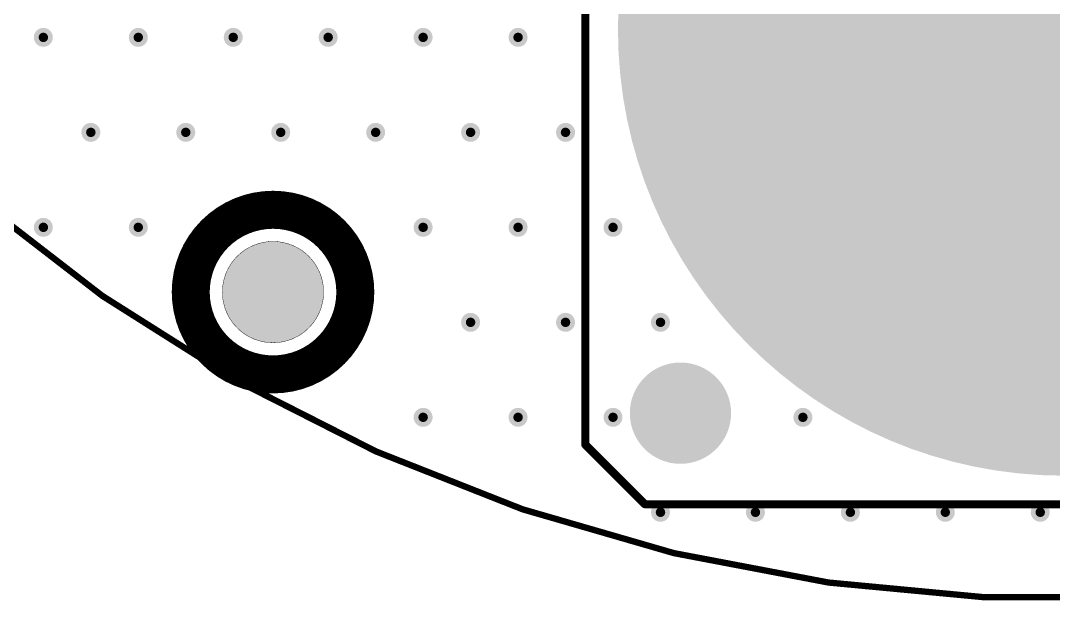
# Model space of a CAD drawing. Header units: inches. Extents: x 0 to 106, y 0 to 106.
# Drawn here: x 20.03 to 52.66, y -0.09 to 18.28 of the extents above; entities that cross this region are included whole.
import ezdxf

# ---------------------------------------------------------------- set-up
doc = ezdxf.new("R2010")
doc.units = ezdxf.units.IN
for name, color, linetype in [('Board shape', 56, 'Continuous'), ('Bottom Layer', 5, 'Continuous'), ('Bottom Solder', 6, 'Continuous'), ('Keep-Out Layer', 6, 'Continuous'), ('Mechanical 1', 6, 'Continuous'), ('Mechanical 13', 56, 'Continuous'), ('Pad Holes', 156, 'Continuous'), ('Top Layer', 1, 'Continuous'), ('Top Overlay', 2, 'Continuous'), ('Top Solder', 216, 'Continuous'), ('Via Holes', 16, 'Continuous')]:
    doc.layers.add(name, color=color, linetype=linetype)

# ---------------------------------------------------------------- blocks, each defined once
blk = doc.blocks.new('______3030_16')
at = {"layer": 'Bottom Solder'}
h = blk.add_hatch(color=6, dxfattribs=at)
edge = h.paths.add_edge_path()
edge.add_arc((0, 0), 14.1, 0, 360)
h = blk.add_hatch(color=6, dxfattribs=at)
edge = h.paths.add_edge_path()
edge.add_arc((-12.125, 12.125), 1.6, 0, 360)
h = blk.add_hatch(color=6, dxfattribs=at)
edge = h.paths.add_edge_path()
edge.add_arc((12.125, 12.125), 1.6, 0, 360)
h = blk.add_hatch(color=6, dxfattribs=at)
edge = h.paths.add_edge_path()
edge.add_arc((-12.125, -12.125), 1.6, 0, 360)
h = blk.add_hatch(color=6, dxfattribs=at)
edge = h.paths.add_edge_path()
edge.add_arc((12.125, -12.125), 1.6, 0, 360)
at = {"layer": 'Pad Holes'}
h = blk.add_hatch(color=7, dxfattribs=at)
edge = h.paths.add_edge_path()
edge.add_arc((0, 0), 14, 0, 360)
h = blk.add_hatch(color=7, dxfattribs=at)
edge = h.paths.add_edge_path()
edge.add_arc((-12.125, 12.125), 1.5, 0, 360)
h = blk.add_hatch(color=7, dxfattribs=at)
edge = h.paths.add_edge_path()
edge.add_arc((12.125, 12.125), 1.5, 0, 360)
h = blk.add_hatch(color=7, dxfattribs=at)
edge = h.paths.add_edge_path()
edge.add_arc((-12.125, -12.125), 1.5, 0, 360)
h = blk.add_hatch(color=7, dxfattribs=at)
edge = h.paths.add_edge_path()
edge.add_arc((12.125, -12.125), 1.5, 0, 360)
at = {"layer": 'Top Solder'}
h = blk.add_hatch(color=216, dxfattribs=at)
edge = h.paths.add_edge_path()
edge.add_arc((0, 0), 14.1, 0, 360)
h = blk.add_hatch(color=216, dxfattribs=at)
edge = h.paths.add_edge_path()
edge.add_arc((-12.125, 12.125), 1.6, 0, 360)
h = blk.add_hatch(color=216, dxfattribs=at)
edge = h.paths.add_edge_path()
edge.add_arc((12.125, 12.125), 1.6, 0, 360)
h = blk.add_hatch(color=216, dxfattribs=at)
edge = h.paths.add_edge_path()
edge.add_arc((-12.125, -12.125), 1.6, 0, 360)
h = blk.add_hatch(color=216, dxfattribs=at)
edge = h.paths.add_edge_path()
edge.add_arc((12.125, -12.125), 1.6, 0, 360)
at = {"layer": 'Mechanical 13'}
for points in [[(-13.25, 15, 0.254, 0.254, 0), (-15, 13.25, 0.254, 0.254, 0)], [(13.25, 15, 0.254, 0.254, 0), (-13.25, 15, 0.254, 0.254, 0)], [(15.133, 13.117, 0.254, 0.254, 0), (13.25, 15, 0.254, 0.254, 0)], [(-15, 13.25, 0.254, 0.254, 0), (-15, -13.25, 0.254, 0.254, 0)], [(15.133, 13.117, 0.254, 0.254, 0), (15.133, -13.117, 0.254, 0.254, 0)], [(15.133, -13.117, 0.254, 0.254, 0), (13.25, -15, 0.254, 0.254, 0)], [(-13.25, -15, 0.254, 0.254, 0), (-15, -13.25, 0.254, 0.254, 0)], [(13.25, -15, 0.254, 0.254, 0), (-13.25, -15, 0.254, 0.254, 0)]]:
    blk.add_lwpolyline(points, format="xyseb", dxfattribs=at)
for points in [[(-13.313, 15, 0.127, 0.127, 1), (-13.186, 15, 0.127, 0.127, 1)], [(-13.313, 15, 0.127, 0.127, 1), (-13.186, 15, 0.127, 0.127, 1)], [(13.186, 15, 0.127, 0.127, 1), (13.313, 15, 0.127, 0.127, 1)], [(13.186, 15, 0.127, 0.127, 1), (13.313, 15, 0.127, 0.127, 1)], [(-15.064, 13.25, 0.127, 0.127, 1), (-14.937, 13.25, 0.127, 0.127, 1)], [(-15.064, 13.25, 0.127, 0.127, 1), (-14.937, 13.25, 0.127, 0.127, 1)], [(15.07, 13.117, 0.127, 0.127, 1), (15.197, 13.117, 0.127, 0.127, 1)], [(15.07, 13.117, 0.127, 0.127, 1), (15.197, 13.117, 0.127, 0.127, 1)], [(15.07, -13.117, 0.127, 0.127, 1), (15.197, -13.117, 0.127, 0.127, 1)], [(15.07, -13.117, 0.127, 0.127, 1), (15.197, -13.117, 0.127, 0.127, 1)], [(-15.064, -13.25, 0.127, 0.127, 1), (-14.937, -13.25, 0.127, 0.127, 1)], [(-15.064, -13.25, 0.127, 0.127, 1), (-14.937, -13.25, 0.127, 0.127, 1)], [(-13.313, -15, 0.127, 0.127, 1), (-13.186, -15, 0.127, 0.127, 1)], [(-13.313, -15, 0.127, 0.127, 1), (-13.186, -15, 0.127, 0.127, 1)], [(13.186, -15, 0.127, 0.127, 1), (13.313, -15, 0.127, 0.127, 1)], [(13.186, -15, 0.127, 0.127, 1), (13.313, -15, 0.127, 0.127, 1)]]:
    blk.add_lwpolyline(points, format="xyseb", close=True, dxfattribs=at)
at = {"layer": 'Top Overlay'}
for points in [[(-13.25, 15, 0.254, 0.254, 0), (-15, 13.25, 0.254, 0.254, 0)], [(13.25, 15, 0.254, 0.254, 0), (-13.25, 15, 0.254, 0.254, 0)], [(15.133, 13.117, 0.254, 0.254, 0), (13.25, 15, 0.254, 0.254, 0)], [(-15, 13.25, 0.254, 0.254, 0), (-15, -13.25, 0.254, 0.254, 0)], [(15.133, 13.117, 0.254, 0.254, 0), (15.133, -13.117, 0.254, 0.254, 0)], [(15.133, -13.117, 0.254, 0.254, 0), (13.25, -15, 0.254, 0.254, 0)], [(-13.25, -15, 0.254, 0.254, 0), (-15, -13.25, 0.254, 0.254, 0)], [(13.25, -15, 0.254, 0.254, 0), (-13.25, -15, 0.254, 0.254, 0)]]:
    blk.add_lwpolyline(points, format="xyseb", dxfattribs=at)
for points in [[(-13.313, 15, 0.127, 0.127, 1), (-13.186, 15, 0.127, 0.127, 1)], [(-13.313, 15, 0.127, 0.127, 1), (-13.186, 15, 0.127, 0.127, 1)], [(13.186, 15, 0.127, 0.127, 1), (13.313, 15, 0.127, 0.127, 1)], [(13.186, 15, 0.127, 0.127, 1), (13.313, 15, 0.127, 0.127, 1)], [(-15.064, 13.25, 0.127, 0.127, 1), (-14.937, 13.25, 0.127, 0.127, 1)], [(-15.064, 13.25, 0.127, 0.127, 1), (-14.937, 13.25, 0.127, 0.127, 1)], [(15.07, 13.117, 0.127, 0.127, 1), (15.197, 13.117, 0.127, 0.127, 1)], [(15.07, 13.117, 0.127, 0.127, 1), (15.197, 13.117, 0.127, 0.127, 1)], [(15.07, -13.117, 0.127, 0.127, 1), (15.197, -13.117, 0.127, 0.127, 1)], [(15.07, -13.117, 0.127, 0.127, 1), (15.197, -13.117, 0.127, 0.127, 1)], [(-15.064, -13.25, 0.127, 0.127, 1), (-14.937, -13.25, 0.127, 0.127, 1)], [(-15.064, -13.25, 0.127, 0.127, 1), (-14.937, -13.25, 0.127, 0.127, 1)], [(-13.313, -15, 0.127, 0.127, 1), (-13.186, -15, 0.127, 0.127, 1)], [(-13.313, -15, 0.127, 0.127, 1), (-13.186, -15, 0.127, 0.127, 1)], [(13.186, -15, 0.127, 0.127, 1), (13.313, -15, 0.127, 0.127, 1)], [(13.186, -15, 0.127, 0.127, 1), (13.313, -15, 0.127, 0.127, 1)]]:
    blk.add_lwpolyline(points, format="xyseb", close=True, dxfattribs=at)

msp = doc.modelspace()

# ---------------------------------------------------------------- hatches: boundary and pattern name
at = {"layer": 'Bottom Layer'}
h = msp.add_hatch(color=5, dxfattribs=at)
edge = h.paths.add_edge_path()
edge.add_arc((20.75, 17.75), 0.3, 0, 360)
h = msp.add_hatch(color=5, dxfattribs=at)
edge = h.paths.add_edge_path()
edge.add_arc((23.75, 17.75), 0.3, 0, 360)
h = msp.add_hatch(color=5, dxfattribs=at)
edge = h.paths.add_edge_path()
edge.add_arc((26.75, 17.75), 0.3, 0, 360)
h = msp.add_hatch(color=5, dxfattribs=at)
edge = h.paths.add_edge_path()
edge.add_arc((29.75, 17.75), 0.3, 0, 360)
h = msp.add_hatch(color=5, dxfattribs=at)
edge = h.paths.add_edge_path()
edge.add_arc((32.75, 17.75), 0.3, 0, 360)
h = msp.add_hatch(color=5, dxfattribs=at)
edge = h.paths.add_edge_path()
edge.add_arc((35.75, 17.75), 0.3, 0, 360)
h = msp.add_hatch(color=5, dxfattribs=at)
edge = h.paths.add_edge_path()
edge.add_arc((22.25, 14.75), 0.3, 0, 360)
h = msp.add_hatch(color=5, dxfattribs=at)
edge = h.paths.add_edge_path()
edge.add_arc((25.25, 14.75), 0.3, 0, 360)
h = msp.add_hatch(color=5, dxfattribs=at)
edge = h.paths.add_edge_path()
edge.add_arc((28.25, 14.75), 0.3, 0, 360)
h = msp.add_hatch(color=5, dxfattribs=at)
edge = h.paths.add_edge_path()
edge.add_arc((31.25, 14.75), 0.3, 0, 360)
h = msp.add_hatch(color=5, dxfattribs=at)
edge = h.paths.add_edge_path()
edge.add_arc((34.25, 14.75), 0.3, 0, 360)
h = msp.add_hatch(color=5, dxfattribs=at)
edge = h.paths.add_edge_path()
edge.add_arc((37.25, 14.75), 0.3, 0, 360)
h = msp.add_hatch(color=5, dxfattribs=at)
edge = h.paths.add_edge_path()
edge.add_arc((20.75, 11.75), 0.3, 0, 360)
h = msp.add_hatch(color=5, dxfattribs=at)
edge = h.paths.add_edge_path()
edge.add_arc((23.75, 11.75), 0.3, 0, 360)
h = msp.add_hatch(color=5, dxfattribs=at)
edge = h.paths.add_edge_path()
edge.add_arc((32.75, 11.75), 0.3, 0, 360)
h = msp.add_hatch(color=5, dxfattribs=at)
edge = h.paths.add_edge_path()
edge.add_arc((35.75, 11.75), 0.3, 0, 360)
h = msp.add_hatch(color=5, dxfattribs=at)
edge = h.paths.add_edge_path()
edge.add_arc((38.75, 11.75), 0.3, 0, 360)
h = msp.add_hatch(color=5, dxfattribs=at)
edge = h.paths.add_edge_path()
edge.add_arc((34.25, 8.75), 0.3, 0, 360)
h = msp.add_hatch(color=5, dxfattribs=at)
edge = h.paths.add_edge_path()
edge.add_arc((37.25, 8.75), 0.3, 0, 360)
h = msp.add_hatch(color=5, dxfattribs=at)
edge = h.paths.add_edge_path()
edge.add_arc((40.25, 8.75), 0.3, 0, 360)
h = msp.add_hatch(color=5, dxfattribs=at)
edge = h.paths.add_edge_path()
edge.add_arc((32.75, 5.75), 0.3, 0, 360)
h = msp.add_hatch(color=5, dxfattribs=at)
edge = h.paths.add_edge_path()
edge.add_arc((35.75, 5.75), 0.3, 0, 360)
h = msp.add_hatch(color=5, dxfattribs=at)
edge = h.paths.add_edge_path()
edge.add_arc((38.75, 5.75), 0.3, 0, 360)
h = msp.add_hatch(color=5, dxfattribs=at)
edge = h.paths.add_edge_path()
edge.add_arc((44.75, 5.75), 0.3, 0, 360)
h = msp.add_hatch(color=5, dxfattribs=at)
edge = h.paths.add_edge_path()
edge.add_arc((40.25, 2.75), 0.3, 0, 360)
h = msp.add_hatch(color=5, dxfattribs=at)
edge = h.paths.add_edge_path()
edge.add_arc((43.25, 2.75), 0.3, 0, 360)
h = msp.add_hatch(color=5, dxfattribs=at)
edge = h.paths.add_edge_path()
edge.add_arc((46.25, 2.75), 0.3, 0, 360)
h = msp.add_hatch(color=5, dxfattribs=at)
edge = h.paths.add_edge_path()
edge.add_arc((49.25, 2.75), 0.3, 0, 360)
h = msp.add_hatch(color=5, dxfattribs=at)
edge = h.paths.add_edge_path()
edge.add_arc((52.25, 2.75), 0.3, 0, 360)
at = {"layer": 'Pad Holes'}
h = msp.add_hatch(color=7, dxfattribs=at)
edge = h.paths.add_edge_path()
edge.add_arc((28.007, 9.705), 1.6, 0, 360)
at = {"layer": 'Top Layer'}
h = msp.add_hatch(color=1, dxfattribs=at)
edge = h.paths.add_edge_path()
edge.add_arc((20.75, 17.75), 0.3, 0, 360)
h = msp.add_hatch(color=1, dxfattribs=at)
edge = h.paths.add_edge_path()
edge.add_arc((23.75, 17.75), 0.3, 0, 360)
h = msp.add_hatch(color=1, dxfattribs=at)
edge = h.paths.add_edge_path()
edge.add_arc((26.75, 17.75), 0.3, 0, 360)
h = msp.add_hatch(color=1, dxfattribs=at)
edge = h.paths.add_edge_path()
edge.add_arc((29.75, 17.75), 0.3, 0, 360)
h = msp.add_hatch(color=1, dxfattribs=at)
edge = h.paths.add_edge_path()
edge.add_arc((32.75, 17.75), 0.3, 0, 360)
h = msp.add_hatch(color=1, dxfattribs=at)
edge = h.paths.add_edge_path()
edge.add_arc((35.75, 17.75), 0.3, 0, 360)
h = msp.add_hatch(color=1, dxfattribs=at)
edge = h.paths.add_edge_path()
edge.add_arc((22.25, 14.75), 0.3, 0, 360)
h = msp.add_hatch(color=1, dxfattribs=at)
edge = h.paths.add_edge_path()
edge.add_arc((25.25, 14.75), 0.3, 0, 360)
h = msp.add_hatch(color=1, dxfattribs=at)
edge = h.paths.add_edge_path()
edge.add_arc((28.25, 14.75), 0.3, 0, 360)
h = msp.add_hatch(color=1, dxfattribs=at)
edge = h.paths.add_edge_path()
edge.add_arc((31.25, 14.75), 0.3, 0, 360)
h = msp.add_hatch(color=1, dxfattribs=at)
edge = h.paths.add_edge_path()
edge.add_arc((34.25, 14.75), 0.3, 0, 360)
h = msp.add_hatch(color=1, dxfattribs=at)
edge = h.paths.add_edge_path()
edge.add_arc((37.25, 14.75), 0.3, 0, 360)
h = msp.add_hatch(color=1, dxfattribs=at)
edge = h.paths.add_edge_path()
edge.add_arc((20.75, 11.75), 0.3, 0, 360)
h = msp.add_hatch(color=1, dxfattribs=at)
edge = h.paths.add_edge_path()
edge.add_arc((23.75, 11.75), 0.3, 0, 360)
h = msp.add_hatch(color=1, dxfattribs=at)
edge = h.paths.add_edge_path()
edge.add_arc((32.75, 11.75), 0.3, 0, 360)
h = msp.add_hatch(color=1, dxfattribs=at)
edge = h.paths.add_edge_path()
edge.add_arc((35.75, 11.75), 0.3, 0, 360)
h = msp.add_hatch(color=1, dxfattribs=at)
edge = h.paths.add_edge_path()
edge.add_arc((38.75, 11.75), 0.3, 0, 360)
h = msp.add_hatch(color=1, dxfattribs=at)
edge = h.paths.add_edge_path()
edge.add_arc((34.25, 8.75), 0.3, 0, 360)
h = msp.add_hatch(color=1, dxfattribs=at)
edge = h.paths.add_edge_path()
edge.add_arc((37.25, 8.75), 0.3, 0, 360)
h = msp.add_hatch(color=1, dxfattribs=at)
edge = h.paths.add_edge_path()
edge.add_arc((40.25, 8.75), 0.3, 0, 360)
h = msp.add_hatch(color=1, dxfattribs=at)
edge = h.paths.add_edge_path()
edge.add_arc((32.75, 5.75), 0.3, 0, 360)
h = msp.add_hatch(color=1, dxfattribs=at)
edge = h.paths.add_edge_path()
edge.add_arc((35.75, 5.75), 0.3, 0, 360)
h = msp.add_hatch(color=1, dxfattribs=at)
edge = h.paths.add_edge_path()
edge.add_arc((38.75, 5.75), 0.3, 0, 360)
h = msp.add_hatch(color=1, dxfattribs=at)
edge = h.paths.add_edge_path()
edge.add_arc((44.75, 5.75), 0.3, 0, 360)
h = msp.add_hatch(color=1, dxfattribs=at)
edge = h.paths.add_edge_path()
edge.add_arc((40.25, 2.75), 0.3, 0, 360)
h = msp.add_hatch(color=1, dxfattribs=at)
edge = h.paths.add_edge_path()
edge.add_arc((43.25, 2.75), 0.3, 0, 360)
h = msp.add_hatch(color=1, dxfattribs=at)
edge = h.paths.add_edge_path()
edge.add_arc((46.25, 2.75), 0.3, 0, 360)
h = msp.add_hatch(color=1, dxfattribs=at)
edge = h.paths.add_edge_path()
edge.add_arc((49.25, 2.75), 0.3, 0, 360)
h = msp.add_hatch(color=1, dxfattribs=at)
edge = h.paths.add_edge_path()
edge.add_arc((52.25, 2.75), 0.3, 0, 360)
at = {"layer": 'Via Holes'}
h = msp.add_hatch(color=7, dxfattribs=at)
edge = h.paths.add_edge_path()
edge.add_arc((20.75, 17.75), 0.15, 0, 360)
h = msp.add_hatch(color=7, dxfattribs=at)
edge = h.paths.add_edge_path()
edge.add_arc((23.75, 17.75), 0.15, 0, 360)
h = msp.add_hatch(color=7, dxfattribs=at)
edge = h.paths.add_edge_path()
edge.add_arc((26.75, 17.75), 0.15, 0, 360)
h = msp.add_hatch(color=7, dxfattribs=at)
edge = h.paths.add_edge_path()
edge.add_arc((29.75, 17.75), 0.15, 0, 360)
h = msp.add_hatch(color=7, dxfattribs=at)
edge = h.paths.add_edge_path()
edge.add_arc((32.75, 17.75), 0.15, 0, 360)
h = msp.add_hatch(color=7, dxfattribs=at)
edge = h.paths.add_edge_path()
edge.add_arc((35.75, 17.75), 0.15, 0, 360)
h = msp.add_hatch(color=7, dxfattribs=at)
edge = h.paths.add_edge_path()
edge.add_arc((22.25, 14.75), 0.15, 0, 360)
h = msp.add_hatch(color=7, dxfattribs=at)
edge = h.paths.add_edge_path()
edge.add_arc((25.25, 14.75), 0.15, 0, 360)
h = msp.add_hatch(color=7, dxfattribs=at)
edge = h.paths.add_edge_path()
edge.add_arc((28.25, 14.75), 0.15, 0, 360)
h = msp.add_hatch(color=7, dxfattribs=at)
edge = h.paths.add_edge_path()
edge.add_arc((31.25, 14.75), 0.15, 0, 360)
h = msp.add_hatch(color=7, dxfattribs=at)
edge = h.paths.add_edge_path()
edge.add_arc((34.25, 14.75), 0.15, 0, 360)
h = msp.add_hatch(color=7, dxfattribs=at)
edge = h.paths.add_edge_path()
edge.add_arc((37.25, 14.75), 0.15, 0, 360)
h = msp.add_hatch(color=7, dxfattribs=at)
edge = h.paths.add_edge_path()
edge.add_arc((20.75, 11.75), 0.15, 0, 360)
h = msp.add_hatch(color=7, dxfattribs=at)
edge = h.paths.add_edge_path()
edge.add_arc((23.75, 11.75), 0.15, 0, 360)
h = msp.add_hatch(color=7, dxfattribs=at)
edge = h.paths.add_edge_path()
edge.add_arc((32.75, 11.75), 0.15, 0, 360)
h = msp.add_hatch(color=7, dxfattribs=at)
edge = h.paths.add_edge_path()
edge.add_arc((35.75, 11.75), 0.15, 0, 360)
h = msp.add_hatch(color=7, dxfattribs=at)
edge = h.paths.add_edge_path()
edge.add_arc((38.75, 11.75), 0.15, 0, 360)
h = msp.add_hatch(color=7, dxfattribs=at)
edge = h.paths.add_edge_path()
edge.add_arc((34.25, 8.75), 0.15, 0, 360)
h = msp.add_hatch(color=7, dxfattribs=at)
edge = h.paths.add_edge_path()
edge.add_arc((37.25, 8.75), 0.15, 0, 360)
h = msp.add_hatch(color=7, dxfattribs=at)
edge = h.paths.add_edge_path()
edge.add_arc((40.25, 8.75), 0.15, 0, 360)
h = msp.add_hatch(color=7, dxfattribs=at)
edge = h.paths.add_edge_path()
edge.add_arc((32.75, 5.75), 0.15, 0, 360)
h = msp.add_hatch(color=7, dxfattribs=at)
edge = h.paths.add_edge_path()
edge.add_arc((35.75, 5.75), 0.15, 0, 360)
h = msp.add_hatch(color=7, dxfattribs=at)
edge = h.paths.add_edge_path()
edge.add_arc((38.75, 5.75), 0.15, 0, 360)
h = msp.add_hatch(color=7, dxfattribs=at)
edge = h.paths.add_edge_path()
edge.add_arc((44.75, 5.75), 0.15, 0, 360)
h = msp.add_hatch(color=7, dxfattribs=at)
edge = h.paths.add_edge_path()
edge.add_arc((40.25, 2.75), 0.15, 0, 360)
h = msp.add_hatch(color=7, dxfattribs=at)
edge = h.paths.add_edge_path()
edge.add_arc((43.25, 2.75), 0.15, 0, 360)
h = msp.add_hatch(color=7, dxfattribs=at)
edge = h.paths.add_edge_path()
edge.add_arc((46.25, 2.75), 0.15, 0, 360)
h = msp.add_hatch(color=7, dxfattribs=at)
edge = h.paths.add_edge_path()
edge.add_arc((49.25, 2.75), 0.15, 0, 360)
h = msp.add_hatch(color=7, dxfattribs=at)
edge = h.paths.add_edge_path()
edge.add_arc((52.25, 2.75), 0.15, 0, 360)

# ---------------------------------------------------------------- linework, layer by layer
at = {"layer": 'Board shape'}
msp.add_lwpolyline([(90.972, 16.025, 0.2, 0.2, -0.421928), (15.04, 16.025, 0.2, 0.2, 0)], format="xyseb", dxfattribs=at)
at = {"layer": 'Keep-Out Layer'}
for points in [[(30.607, 9.705, 1.2, 1.2, 1), (25.407, 9.705, 1.2, 1.2, 1)], [(25.107, 9.705, 0.6, 0.6, 1), (25.707, 9.705, 0.6, 0.6, 1)], [(30.307, 9.705, 0.6, 0.6, 1), (30.907, 9.705, 0.6, 0.6, 1)]]:
    msp.add_lwpolyline(points, format="xyseb", close=True, dxfattribs=at)
at = {"layer": 'Mechanical 1'}
for points in [[(29.606, 9.705, 0.0127, 0.0127, 1), (26.406, 9.705, 0.0127, 0.0127, 1)], [(26.403, 9.705, 0.00635, 0.00635, 1), (26.409, 9.705, 0.00635, 0.00635, 1)], [(29.603, 9.705, 0.00635, 0.00635, 1), (29.609, 9.705, 0.00635, 0.00635, 1)]]:
    msp.add_lwpolyline(points, format="xyseb", close=True, dxfattribs=at)

# ---------------------------------------------------------------- block references
at = {"rotation": 180}
msp.add_blockref('______3030_16', (53.006, 18.006), dxfattribs=at)

doc.saveas('drawing.dxf')
